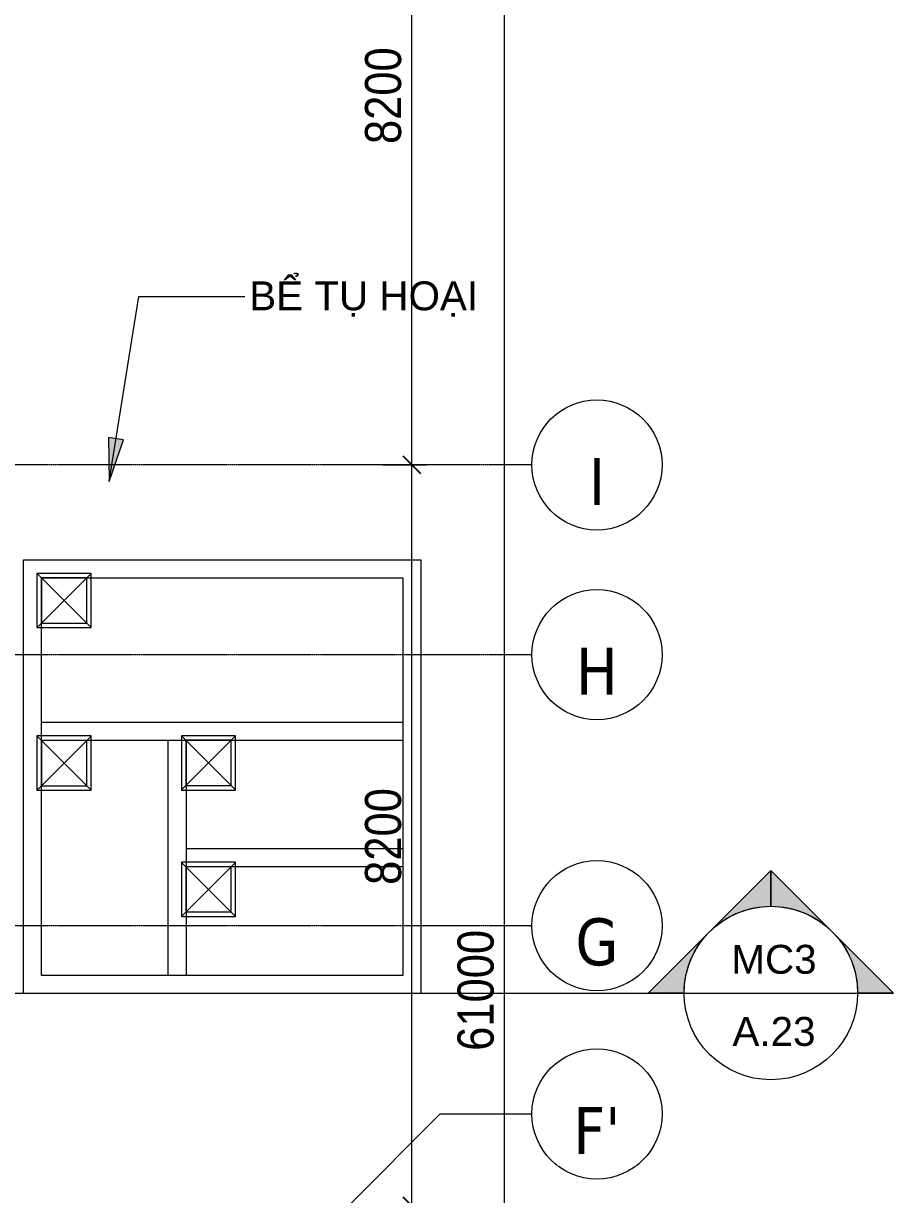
# Model space of a CAD drawing. Header units: millimetres. Extents: x 25998 to 252958, y -15958 to 83425.
# Drawn here: x 127253 to 136884, y 45461 to 58424 of the extents above; entities that cross this region are included whole.
import ezdxf

# ---------------------------------------------------------------- set-up
doc = ezdxf.new("R2010")
doc.units = ezdxf.units.MM
doc.linetypes.add('Dash Dot 3_16_', pattern=[7.9375, 4.7625, -1.5875, 0, -1.5875])
doc.linetypes.add('Grid Line', pattern=[22.225, 12.7, -3.175, 3.175, -3.175])
for name, color, linetype, lineweight in [('A-ANNO-DIMS', 211, 'Continuous', 9), ('A-ANNO-DIMS-160', 211, 'Continuous', 9), ('G-ANNO-SYMB', 111, 'Continuous', 9), ('G-ANNO-SYMB-1', 111, 'Dash Dot 3_16_', 18), ('G-ANNO-TEXT-1', 7, 'Continuous', 9), ('G-IMPT', 8, 'Continuous', 9), ('M-EQPM', 50, 'Continuous', 9), ('S-GRID', 1, 'Continuous', 9), ('S-GRID-1', 1, 'Grid Line', 9), ('S-GRID-IDEN', 1, 'Continuous', 9)]:
    doc.layers.add(name, color=color, linetype=linetype, lineweight=lineweight)
doc.styles.add('Arial_2', font='arial_0.ttf', dxfattribs={"height": 320})
doc.styles.add('Tahoma_B', font='tahomabd_0.ttf', dxfattribs={"height": 520})
doc.styles.add('UTM Avo', font='UTM Avo.ttf', dxfattribs={"width": 0.9, "height": 400})
doc.dimstyles.new('1_Dim_chi_tiet_2_5', dxfattribs={"dimscale": 304.8, "dimtxt": 399.720379, "dimasz": 0.629921, "dimexe": 0.524934, "dimexo": 0.0625, "dimgap": 0.052493, "dimtad": 1, "dimdec": 0, "dimrnd": 5, "dimzin": 0, "dimdsep": 46, "dimtxsty": 'UTM Avo', "dimblk1": 'OBLIQUE', "dimblk2": 'OBLIQUE', "dimsah": 1, "dimcen": 0.09, "dimdle": 0.524934, "dimazin": 0, "dimtfac": 1, "dimtdec": 4, "dimtix": 1, "dimtmove": 0, "dimatfit": 3, "dimfxl": 1.049869, "dimfxlon": 1, "dimtvp": 1, "dimtolj": 1, "dimtzin": 0, "dimarcsym": 2})

# ---------------------------------------------------------------- blocks, each defined once
blk = doc.blocks.new('TKTC_BE NGAM TANG HAM_260130 - TKTC_XREF_260130_MB BE NGAM TANG HAM_dwg-4017279-TKCS_MB TẦNG HẦM')
at = {"layer": 'G-IMPT'}
for p, q in [((-75741, -112443), (-75157, -113026)), ((-75157, -112443), (-75741, -113026)), ((-71699, -114085), (-75699, -114085)), ((-75741, -114243), (-75158, -114826)), ((-75158, -114243), (-75741, -114826)), ((-71699, -114285), (-75699, -114285)), ((-74299, -114285), (-74299, -116885)), ((-74142, -114241), (-73559, -114825)), ((-73559, -114241), (-74142, -114825)), ((-74099, -114285), (-74099, -116885)), ((-71699, -115485), (-74099, -115485)), ((-74142, -115641), (-73559, -116225)), ((-73559, -115641), (-74142, -116225)), ((-71699, -115685), (-74099, -115685))]:
    blk.add_line(p, q, dxfattribs=at)
at = {"layer": 'G-IMPT', "flags": 128}
for points in [[(-71499, -117085), (-75899, -117085), (-75899, -112285), (-71499, -112285)], [(-75749, -113035), (-75149, -113035), (-75149, -112435), (-75749, -112435)], [(-75699, -112985), (-75199, -112985), (-75199, -112485), (-75699, -112485)], [(-71699, -116885), (-75699, -116885), (-75699, -112485), (-71699, -112485)], [(-75749, -114835), (-75149, -114835), (-75149, -114235), (-75749, -114235)], [(-75699, -114785), (-75199, -114785), (-75199, -114285), (-75699, -114285)], [(-74151, -114833), (-73551, -114833), (-73551, -114233), (-74151, -114233)], [(-74101, -114783), (-73601, -114783), (-73601, -114283), (-74101, -114283)], [(-74151, -116233), (-73551, -116233), (-73551, -115633), (-74151, -115633)], [(-74101, -116183), (-73601, -116183), (-73601, -115683), (-74101, -115683)]]:
    blk.add_lwpolyline(points, close=True, dxfattribs=at)
blk = doc.blocks.new('TKTC_BE NGAM TANG HAM_260130 - TKTC_BE NGAM TANG HAM_260130-2131746-TKCS_MB TẦNG HẦM')
blk.add_blockref('TKTC_BE NGAM TANG HAM_260130 - TKTC_XREF_260130_MB BE NGAM TANG HAM_dwg-4017279-TKCS_MB TẦNG HẦM', (169499, 147535))
blk = doc.blocks.new('Grid - M_Grid Head - Circle-353313-TKCS_MB TẦNG HẦM')
at = {"layer": 'S-GRID-IDEN'}
blk.add_circle((0, 0), 4.5, dxfattribs=at)
blk = doc.blocks.new('Section - M_Section Head - Filled-352373-TKCS_MB TẦNG HẦM')
at = {"layer": 'G-ANNO-SYMB'}
h = blk.add_hatch(color=256, dxfattribs=at)
edge = h.paths.add_edge_path()
edge.add_line((-6, 8.485), (-6, 6))
edge.add_arc((-6, 0), 6, 90, 135)
edge.add_line((-10.243, 4.243), (-6, 8.485))
h = blk.add_hatch(color=256, dxfattribs=at)
edge = h.paths.add_edge_path()
edge.add_line((-6, 8.485), (-1.757, 4.243))
edge.add_arc((-6, 0), 6, 45, 90)
edge.add_line((-6, 6), (-6, 8.485))
h = blk.add_hatch(color=256, dxfattribs=at)
edge = h.paths.add_edge_path()
edge.add_line((-14.485, 0), (-10.243, 4.243))
edge.add_arc((-6, 0), 6, 135, 180)
edge.add_line((-12, 0), (-14.485, 0))
h = blk.add_hatch(color=256, dxfattribs=at)
edge = h.paths.add_edge_path()
edge.add_line((2.485, 0), (0, 0))
edge.add_arc((-6, 0), 6, 360, 405)
edge.add_line((-1.757, 4.243), (2.485, 0))
for p, q in [((-6, 8.485), (-14.485, 0)), ((-6, 8.485), (-10.243, 4.243)), ((-6, 8.485), (2.485, 0)), ((-6, 6), (-6, 8.485)), ((-6, 8.485), (-6, 6)), ((-1.757, 4.243), (-6, 8.485)), ((-10.243, 4.243), (-14.485, 0)), ((2.485, 0), (-1.757, 4.243)), ((-14.485, 0), (-12, 0)), ((0, 0), (2.485, 0)), ((-12, 0), (-14.485, 0)), ((0, 0), (2.485, 0))]:
    blk.add_line(p, q, dxfattribs=at)
for start, end in [(360, 180), (90, 135), (45, 90), (135, 180), (360, 45), (180, 360)]:
    blk.add_arc((-6, 0), 6, start, end, dxfattribs=at)
blk = doc.blocks.new('DIMBLOCK56-TKCS_MB TẦNG HẦM')
at = {"layer": 'A-ANNO-DIMS-160', "lineweight": 25}
for p, q in [((131552, 53537), (131456, 53633)), ((131552, 53537), (131648, 53441)), ((131552, 45337), (131456, 45433)), ((131552, 45337), (131648, 45241))]:
    blk.add_line(p, q, dxfattribs=at)
at = {"layer": 'A-ANNO-DIMS-160'}
for p, q in [((131232, 53537), (131712, 53537)), ((131552, 53537), (131232, 53537)), ((131552, 45337), (131552, 53537)), ((131232, 45337), (131712, 45337)), ((131552, 45337), (131232, 45337))]:
    blk.add_line(p, q, dxfattribs=at)
at = {"layer": 'A-ANNO-DIMS-160', "color": 0, "insert": (131033, 48889), "char_height": 400, "width": 1314.64, "attachment_point": 1, "rotation": 90, "line_spacing_factor": 1.110334, "style": 'UTM Avo'}
blk.add_mtext('8200', dxfattribs=at)
blk = doc.blocks.new('_Oblique')
at = {"color": 0, "linetype": 'ByBlock', "lineweight": -2}
blk.add_line((-0.5, -0.5), (0.5, 0.5), dxfattribs=at)
blk = doc.blocks.new('DIMBLOCK57-TKCS_MB TẦNG HẦM')
at = {"layer": 'A-ANNO-DIMS-160'}
for p, q in [((131232, 61737), (131712, 61737)), ((131552, 61737), (131232, 61737)), ((131552, 53537), (131552, 61737)), ((131232, 53537), (131712, 53537)), ((131552, 53537), (131232, 53537))]:
    blk.add_line(p, q, dxfattribs=at)
at = {"layer": 'A-ANNO-DIMS-160', "lineweight": 25}
for p, q in [((131552, 61737), (131456, 61833)), ((131552, 61737), (131648, 61641)), ((131552, 53537), (131456, 53633)), ((131552, 53537), (131648, 53441))]:
    blk.add_line(p, q, dxfattribs=at)
at = {"layer": 'A-ANNO-DIMS-160', "color": 0, "insert": (131033, 57089), "char_height": 400, "width": 1314.64, "attachment_point": 1, "rotation": 90, "line_spacing_factor": 1.110334, "style": 'UTM Avo'}
blk.add_mtext('8200', dxfattribs=at)
blk = doc.blocks.new('DIMBLOCK60-TKCS_MB TẦNG HẦM')
at = {"layer": 'A-ANNO-DIMS-160', "lineweight": 25}
for p, q in [((132577, 78237), (132481, 78333)), ((132577, 78237), (132673, 78141)), ((132577, 17237), (132481, 17333)), ((132577, 17237), (132673, 17141))]:
    blk.add_line(p, q, dxfattribs=at)
at = {"layer": 'A-ANNO-DIMS-160'}
for p, q in [((132577, 17077), (132577, 78397)), ((132257, 78237), (132737, 78237)), ((132577, 78237), (132257, 78237)), ((132257, 17237), (132737, 17237)), ((132577, 17237), (132257, 17237))]:
    blk.add_line(p, q, dxfattribs=at)
at = {"layer": 'A-ANNO-DIMS-160', "color": 0, "insert": (132057, 47052), "char_height": 400, "width": 1643.29, "attachment_point": 1, "rotation": 90, "line_spacing_factor": 1.110334, "style": 'UTM Avo'}
blk.add_mtext('61000', dxfattribs=at)

msp = doc.modelspace()

# ---------------------------------------------------------------- hatches: boundary and pattern name
at = {"layer": 'G-ANNO-TEXT-1'}
msp.add_hatch(color=256, dxfattribs=at).paths.add_polyline_path([(128200.6, 53353.1), (128360.8, 53813.4), (128193.7, 53840.4)])

# ---------------------------------------------------------------- linework, layer by layer
at = {"layer": 'G-ANNO-SYMB'}
msp.add_line((134566.1, 47691.5), (136486.1, 47691.5), dxfattribs=at)
at = {"layer": 'G-ANNO-SYMB-1'}
msp.add_line((26379.4, 47691.5), (134566.1, 47691.5), dxfattribs=at)
at = {"layer": 'G-ANNO-TEXT-1'}
for p, q in [((128200.6, 53353.1), (128531.6, 55400.9)), ((128531.6, 55400.9), (129702.9, 55400.9)), ((128360.8, 53813.4), (128193.7, 53840.4)), ((128193.7, 53840.4), (128200.6, 53353.1)), ((128200.6, 53353.1), (128360.8, 53813.4))]:
    msp.add_line(p, q, dxfattribs=at)
at = {"layer": 'S-GRID'}
for p, q in [((130848.9, 45336.9), (131864.9, 46352.9)), ((131864.9, 46352.9), (132880.9, 46352.9))]:
    msp.add_line(p, q, dxfattribs=at)
at = {"layer": 'S-GRID-1'}
for p, q in [((128880.9, 53536.9), (31838.8, 53536.9)), ((132880.9, 53536.9), (128880.9, 53536.9)), ((128880.9, 51436.9), (31838.8, 51436.9)), ((132880.9, 51436.9), (128880.9, 51436.9)), ((128880.9, 48436.9), (31838.8, 48436.9)), ((132880.9, 48436.9), (128880.9, 48436.9))]:
    msp.add_line(p, q, dxfattribs=at)

# ---------------------------------------------------------------- block references
at = {"layer": 'G-ANNO-SYMB', "extrusion": (0, 0, -1), "xscale": 159.9999999999999, "yscale": 159.9999999999999, "zscale": 159.9999999999999}
msp.add_blockref('Section - M_Section Head - Filled-352373-TKCS_MB TẦNG HẦM', (-134566.1, 47691.5), dxfattribs=at)
at = {"layer": 'M-EQPM'}
msp.add_blockref('TKTC_BE NGAM TANG HAM_260130 - TKTC_BE NGAM TANG HAM_260130-2131746-TKCS_MB TẦNG HẦM', (33652.6, 17236.9), dxfattribs=at)
at = {"layer": 'S-GRID-IDEN', "xscale": 159.9999999999999, "yscale": 159.9999999999999, "zscale": 159.9999999999999, "rotation": 89.99999999999982}
for p in [(133600.9, 53536.9), (133600.9, 51436.9), (133600.9, 48436.9), (133600.9, 46352.9)]:
    msp.add_blockref('Grid - M_Grid Head - Circle-353313-TKCS_MB TẦNG HẦM', p, dxfattribs=at)

# ---------------------------------------------------------------- texts
at = {"layer": 'G-ANNO-SYMB', "char_height": 320, "attachment_point": 5, "line_spacing_factor": 0.936439, "style": 'Arial_2'}
for s, insert, width in [('\\pt2032,4064,6096,8128,10160,12192,14224,16256,18288,20320,22352,24384,26416,28448,30480,32512,34544,36576,38608,40640,42672,44704,46736,48768,50800,52832,54864,56896,58928,60960,62992,65024;MC3', (135560.1, 48062.7), 963.2), ('\\pt2032,4064,6096,8128,10160,12192,14224,16256,18288,20320,22352,24384,26416,28448,30480,32512,34544,36576,38608,40640,42672,44704,46736,48768,50800,52832,54864,56896,58928,60960,62992,65024;A.23', (135560.1, 47264.4), 952)]:
    msp.add_mtext(s, dxfattribs=dict(at, insert=insert, width=width))
at = {"layer": 'G-ANNO-TEXT-1', "insert": (132285.3, 55568.9), "char_height": 320, "width": 2608.224, "attachment_point": 3, "line_spacing_factor": 0.936439, "style": 'Arial_2'}
msp.add_mtext('\\pt2032,4064,6096,8128,10160,12192,14224,16256,18288,20320,22352,24384,26416,28448,30480,32512,34544,36576,38608,40640,42672,44704,46736,48768,50800,52832,54864,56896,58928,60960,62992,65024;BỂ TỤ HOẠI', dxfattribs=at)

# ---------------------------------------------------------------- dimensions: what is measured, and where the dimension line sits
at = {"layer": 'A-ANNO-DIMS'}
for base, p1, p2, override, picture, middle in [((132577, 78236.9), (132257, 17236.9), (132257, 78236.9), {"dimpost": '<>', "dimfxl": 61000}, 'DIMBLOCK60-TKCS_MB TẦNG HẦM', (132354, 47736.9)), ((131552.2, 61736.9), (131232.2, 53536.9), (131232.2, 61736.9), {"dimpost": '<>', "dimfxl": 8200}, 'DIMBLOCK57-TKCS_MB TẦNG HẦM', (131329.3, 57636.9)), ((131552.2, 53536.9), (131232.2, 45336.9), (131232.2, 53536.9), {"dimpost": '<>', "dimfxl": 8200}, 'DIMBLOCK56-TKCS_MB TẦNG HẦM', (131329.3, 49436.9))]:
    dim = msp.add_linear_dim(base=base, p1=p1, p2=p2, angle=90, dimstyle='1_Dim_chi_tiet_2_5', override=override, dxfattribs=at)
    dim.commit()
    dim.dimension.update_dxf_attribs({"geometry": picture, "text_midpoint": middle})

# ---------------------------------------------------------------- next in the draw order: texts
at = {"layer": 'S-GRID-IDEN', "char_height": 520, "attachment_point": 5, "line_spacing_factor": 0.996129, "style": 'Tahoma_B', "bg_fill": 3, "box_fill_scale": 1.25, "bg_fill_color": 256, "bg_fill_true_color": 13158600, "bg_fill_transparency": 0}
for s, insert, width in [('\\pt2031.9988,4063.9976,6096.0016,8128.0004,10159.9992,12191.998,14224.002,16256.0008,18287.9996,20319.9984,22352.0024,24384.0012,26416,28447.9988,30479.9976,32512.0016,34544.0004,36575.9992,38607.998,40640.002,42672.0008,44703.9996,46735.9984,48768.0024,50800.0012,52832,54863.9988,56895.9976,58928.0016,60960.0004,62991.9992,65023.998;I', (133600.3, 53353.6), 348.8), ('\\pt2031.9988,4063.9976,6096.0016,8128.0004,10159.9992,12191.998,14224.002,16256.0008,18287.9996,20319.9984,22352.0024,24384.0012,26416,28447.9988,30479.9976,32512.0016,34544.0004,36575.9992,38607.998,40640.002,42672.0008,44703.9996,46735.9984,48768.0024,50800.0012,52832,54863.9988,56895.9976,58928.0016,60960.0004,62991.9992,65023.998;H', (133599.5, 51253.6), 550.4), ('\\pt2031.9988,4063.9976,6096.0016,8128.0004,10159.9992,12191.998,14224.002,16256.0008,18287.9996,20319.9984,22352.0024,24384.0012,26416,28447.9988,30479.9976,32512.0016,34544.0004,36575.9992,38607.998,40640.002,42672.0008,44703.9996,46735.9984,48768.0024,50800.0012,52832,54863.9988,56895.9976,58928.0016,60960.0004,62991.9992,65023.998;G', (133600.3, 48253.6), 539.2), ("\\pt2031.9988,4063.9976,6096.0016,8128.0004,10159.9992,12191.998,14224.002,16256.0008,18287.9996,20319.9984,22352.0024,24384.0012,26416,28447.9988,30479.9976,32512.0016,34544.0004,36575.9992,38607.998,40640.002,42672.0008,44703.9996,46735.9984,48768.0024,50800.0012,52832,54863.9988,56895.9976,58928.0016,60960.0004,62991.9992,65023.998;F'", (133599.5, 46169.6), 614.4)]:
    msp.add_mtext(s, dxfattribs=dict(at, insert=insert, width=width))

doc.saveas('drawing.dxf')
